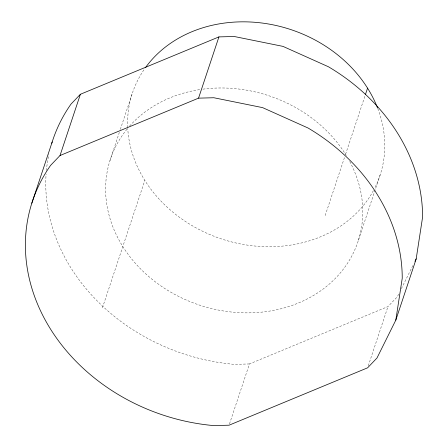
<?xml version="1.0" encoding="UTF-8"?>
<svg xmlns="http://www.w3.org/2000/svg" width="448" height="448" viewBox="0 0 448 448"><rect width="100%" height="100%" fill="white"/><g stroke="black" fill="none" stroke-linecap="round" stroke-linejoin="round"><path stroke-width="0.34" stroke-dasharray="2.24 1.68" d="M109.978 160.524L119.442 132.082M120.322 129.433L131.986 94.377M102.441 307.798L144.822 180.404M229.51 423.881L249.446 363.95L387.979 306.572L397.359 296.766L399.207 293.037M325.181 215.544L344.68 156.929M345.559 154.297L365.142 95.424M358.394 240.324L380.397 174.171M368.262 365.842L387.979 306.572M401.369 288.691L413.409 264.477M249.446 363.95L234.17 364.353A191.162 161.582 18.4 0 1 46.105 174.054M349.754 161.532A130.463 110.275 18.4 0 1 225.422 311.27A130.463 110.275 18.4 0 1 127.361 128.744M129.601 126.129A130.463 110.275 18.4 0 1 200.917 89.426M202.933 89.152A130.463 110.275 18.4 0 1 346.287 155.484M373.391 190.63A130.463 110.275 18.4 0 1 232.17 242.066A130.463 110.275 18.4 0 1 127.753 128.374M127.714 127.691A130.463 110.275 18.4 0 1 144.833 68.527M377.793 108.595A130.463 110.275 18.4 0 1 374.679 188.177M46.39 170.565A191.162 161.582 18.4 0 1 48.826 154.666"/><path stroke-width="0.67" d="M395.808 320.135L402.237 278.27A191.162 161.582 18.4 0 0 308.039 128.005L262.595 107.626L213.83 97.742L198.554 98.146L60.021 155.523L50.641 165.329A191.162 161.582 18.4 0 0 213.797 425.6L229.068 425.197L367.606 367.819L376.981 358.014L395.808 320.135L416.186 258.888L422.61 217.022A191.162 161.582 18.4 0 0 328.412 66.758L282.968 46.379L234.203 36.495L218.932 36.898L80.394 94.276L71.019 104.082A191.162 161.582 18.4 0 0 51.783 143.27M31.814 203.207L52.192 141.96M60.021 155.523L80.394 94.276M198.554 98.146L218.932 36.898M365.361 94.763L367.562 88.15M414.949 261.369L416.186 258.888M145.617 67.43A130.463 110.275 18.4 0 1 268.946 24.074A130.463 110.275 18.4 0 1 377.546 107.957"/></g></svg>
